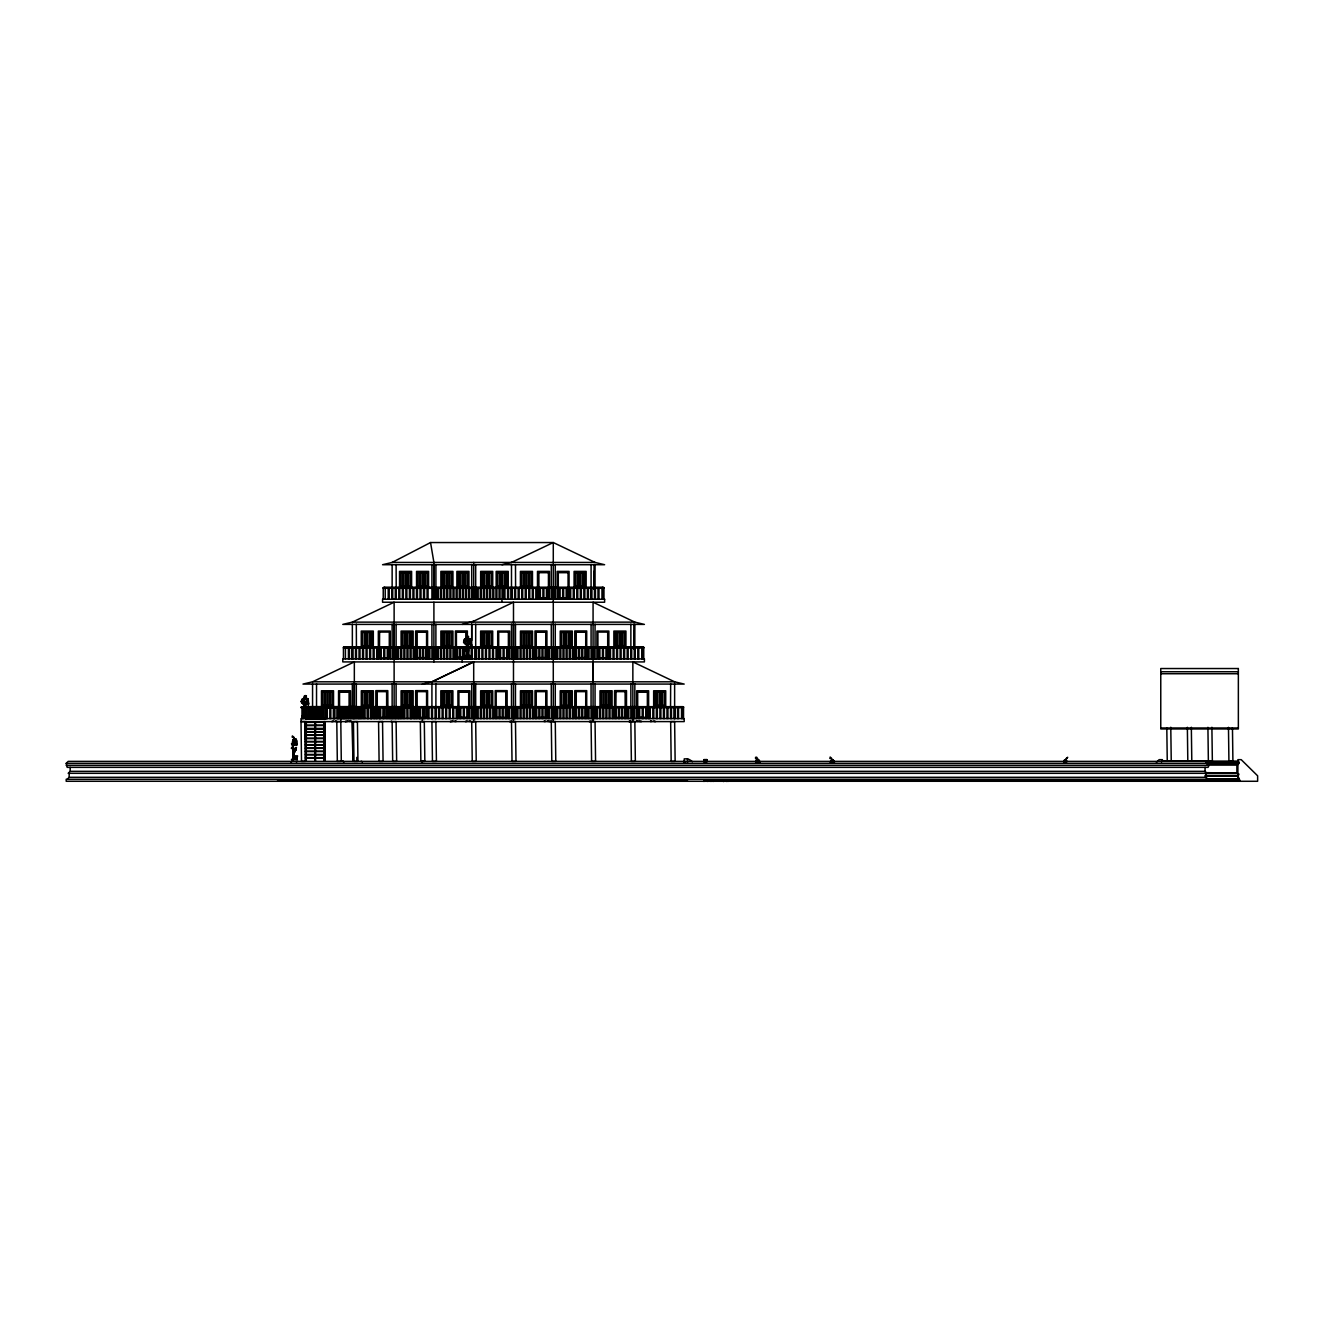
<?xml version="1.0" encoding="UTF-8"?>
<svg xmlns="http://www.w3.org/2000/svg" width="1324" height="1324" viewBox="0 0 1324 1324"><rect width="100%" height="100%" fill="white"/><g stroke="black" fill="none" stroke-linecap="round" stroke-linejoin="round"><path stroke-width="1.5" d="M305.397 701.952L305.596 716.135L304.04 717.145L304.586 703.16M305.48 739.454L305.48 721.53M305.612 716.681L305.629 707.496L304.47 707.496L305.712 717.095L307.648 717.409L305.314 717.558L307.3 717.343L305.364 717.525L307.168 717.327L308.293 715.374M306.291 739.454L306.291 721.53M324.032 721.53L324.032 761.35L324.032 722.292M324.843 721.53L324.843 761.35L324.843 721.894M354.336 683.846L354.336 708.307L354.336 661.917L312.563 681.81L302.997 684.078L684.194 684.078L674.628 681.81L632.855 661.917L632.855 721.597M394.122 708.307L394.122 683.846M394.122 658.922L394.122 622.131M433.908 658.922L433.908 624.167M433.924 564.487L433.924 599.242L433.908 562.435L430.548 542.542L553.283 542.542L595.055 562.435L604.621 564.719L382.57 564.719L392.136 562.435L595.055 562.435M467.802 642.306L468.017 656.472L466.445 657.482L467.008 643.497M469.11 657.929C469.408 658.524 465.916 651.176 468.034 647.85M471.708 644.556L471.708 658.822L471.708 624.167L471.708 640.468M473.694 708.307L473.694 683.846M504.593 588.303L504.593 599.242L504.593 587.641L502.59 587.641L502.59 599.242M513.497 648.628L513.497 624.167M553.283 708.307L553.283 683.846M593.069 708.307L593.069 683.846M593.069 681.81L593.069 661.917M594.062 571.273L594.062 589.18L594.062 564.487M633.848 630.952L633.848 648.859L633.848 624.167M292.372 745.247L292.538 742.913L293.398 752.131M307.168 701.141C306.887 693.925 310.097 705.493 307.549 704.434M469.59 641.478L469.507 638.797L469.524 643.547C471.791 645.334 469.391 646.89 470.864 642.934M307.466 699.866L307.433 698.476L307.946 700.843M469.888 640.22L469.838 638.83L470.682 639.889C469.888 644.523 472.287 639.029 469.01 641.296L469.838 639.211M1066.366 762.806L1066.383 761.101L1064.165 760.572L1065.621 760.572M304.586 701.952L304.537 699.717M467.008 642.306L466.942 640.055M756.285 758.834L755.491 757.345L756.633 757.196L757.841 758.917L755.723 758.569M830.198 758.586L830.181 757.03L831.935 758.702M1064.115 762.326L1065.141 760.837L1064.943 761.714M466.197 655.314C466.396 661.934 467.372 655.347 456.581 657.647M302.65 703.474L301.193 700.992L303.626 704.385C301.011 700.115 301.922 705.675 303.51 701.77M757.758 762.574L758.569 759.827L756.136 760.737L758.735 760.241L756.186 761.101L756.12 762.806M832.25 762.574L833.342 759.993L830.611 760.737L833.21 760.241L831.985 760.539M1161.496 761.945A2.549 1.804 -90 0 1 1162.455 761.118L1237.708 761.101A2.549 1.804 90 0 1 1238.883 762.359L1238.85 763.203L1206.197 763.203M464.856 641.495L464.509 639.045L464.873 641.031M759.761 762.012L758.635 760.621L758.139 762.194M834.236 762.012L833.11 760.621L832.614 762.194M1066.614 758.834L1066.581 758.685M293.365 753.455L292.952 748.358L295.335 750.824L296.411 747.597L295.335 750.824M830.595 762.806L830.678 761.101M308.459 702.581L308.161 705.03M293.051 757.08L293.531 748.457L293.779 758.089L292.836 744.105M293.961 737.501L293.911 737.716M470.268 639.161L469.507 638.797L470.45 640.535L470.268 639.045M292.819 742.913C294.044 737.749 291.214 745.462 293.382 745.975M302.716 703.11C301.111 700.346 302.418 696.639 302.468 700.677M468.531 637.241C465.618 638.102 466.876 634.064 468.696 636.91M304.057 716.449L302.402 716.863L302.451 715.374M466.478 656.787L464.823 657.201L464.509 656.241M292.108 737.087L293.283 737.584M306.423 698.393C300.349 699.8 309.336 696.507 303.643 698.592C308.707 694.306 307.052 711.7 303.047 703.342L303.279 698.526L304.255 698.443A1.672 1.258 1.5 0 1 305.546 698.443M465.949 638.648C472.089 635.669 468.779 651.822 465.469 643.696L465.684 638.863L466.66 638.78A1.672 1.258 1.5 0 1 467.968 638.78C470.599 637.506 462.589 638.813 467.868 639.426C471.41 638.135 463.317 638.499 467.173 638.946M294.954 740.315L296.03 742.234L296.559 740.232C293.067 738.262 297.023 745.379 296.593 740.282C292.703 738.378 298.413 744.27 294.325 744.154L294.921 740.761L293.762 741.887L295.153 741.175M292.621 742.781L293.398 739.653M292.753 743.459L294.276 743.807L292.571 743.525M67.193 779.29L69.179 777.304L1206.048 777.304L1208.034 779.29M830.28 758.387L830.727 758.222M303.031 709.863L304.487 705.278M466.909 645.615L465.436 650.216L465.187 646.989M1064.943 762.31C1066.648 760.539 1066.912 760.655 1064.943 762.194M306.87 699.982L307.416 698.609M292.935 746.19L294.722 750.178L293.134 752.346L295.053 752.098L293.134 751.022L294.722 750.178L293.001 747.911M294.292 737.65L292.339 735.962L292.935 737.319M291.892 744.32L291.445 743.774M296.626 742.714L296.808 745.346L296.808 741.44M305.381 696.143L304.487 696.06L305.761 696.192M467.984 636.778L466.909 636.414L468.15 636.712M305.761 701.935L308.509 704.798M468.183 642.289L470.947 645.036L470.93 643.53L470.93 645.136M306.142 696.805C307.863 694.438 301.342 696.209 306.274 696.556M308.509 703.193L307.549 703.607C309.27 702.829 308.84 705.46 307.102 703.209C307.532 696.755 309.154 704.831 307.863 698.691M470.914 643.961L469.54 639.591L470.483 640.667L469.457 642.173L469.888 640.402L470.781 641.23M307.036 701.819L308.277 699.552L307.002 698.559L307.036 701.819L308.26 699.568M306.192 698.923C305.463 701.24 306.936 697.913 305.066 699.171L306.076 699.271M468.597 639.277C467.868 641.577 469.358 638.251 467.488 639.509L468.497 639.608M291.942 748.226L291.247 748.176M756.252 758.619L755.441 758.354M464.161 641.395C464.261 644.076 465.833 644.523 463.599 641.346L465.055 643.828M1063.702 762.111L1065.373 760.621L1064.099 762.012M466.644 647.254L466.131 651.491M306.076 698.129L303.544 698.195M467.885 638.284L468.017 638.847M303.709 711.137L303.428 707.711L305.827 707.397L306.109 718.336L308.111 718.469M308.045 702.928L308.31 700.793M307.383 706.9L306.87 708.307L303.477 709.234L304.272 706.851M469.805 647.237L469.275 648.644L465.882 649.571L465.849 648.048L468.233 647.75L468.514 658.673L470.93 658.889M755.392 761.631L756.98 761.068M831.141 761.581L831.455 761.068M1067.161 757.808C1069.229 755.706 1064.579 760.704 1066.416 758.222M755.59 761.449L756.815 760.737M833.342 759.993L830.065 761.863L833.011 760.34M759.877 762.111L759.48 760.737L758.073 760.704L758.652 761.813M834.352 762.111L833.954 760.737L832.548 760.704L833.144 761.813M464.625 658.74L467.041 658.673L465.403 658.707M1209.044 765.355L1208.034 767.357L67.193 767.357L66.2 763.369L68.186 761.383L1207.041 761.383L1209.044 763.369L1209.044 765.355L66.2 765.355M292.985 744.584L292.604 745.561L293.365 743.906L292.455 742.896M469.457 642.173L470.682 639.889M1065.837 760.142C1061.964 759.149 1069.66 762.343 1066.35 761.217M293.58 758.172L293.531 748.457L293.283 758.354M292.687 745.644L295.55 744.469M1064.347 760.009L1066.333 760.754L1065.191 760.075M302.153 700.231L303.395 700.942L302.418 699.8L302.882 703.209L301.144 701.985L302.368 699.37M464.575 640.584L465.8 641.296L464.84 640.154L465.287 643.547L463.566 642.322L464.774 639.707M759.331 761.714L758.635 760.621L759.976 762.326M833.806 761.714L833.11 760.621L834.451 762.326M294.011 739.14C290.254 745.958 294.855 749.401 294.607 739.917L296.013 739.355L293.216 739.471L295.914 738.809L294.226 739.073M292.769 740.199L293.2 742.781M757.725 762.094L759.347 761.681M832.2 762.094L833.822 761.681M291.081 762.227L293.812 759.529L297.122 759.529M1156.398 762.343L1159.129 759.662L1162.455 759.662M296.361 761.912L297.006 761.466A3.343 2.4 -90 0 1 297.801 761.35M421.959 761.912L422.621 761.466A3.343 2.4 -90 0 1 423.415 761.35M757.775 761.068L756.269 761.118L756.898 760.142M832.25 761.068L830.76 761.118L831.373 760.142M294.375 739.355L293.564 740.033L295.583 738.809M293.134 752.346L294.673 751.221M293.812 739.255L295.053 739.255M292.389 747.845L292.422 749.252L294.16 748.656M759.165 780.531L755.607 780.515M833.64 780.531L832.746 780.465M392.136 562.435L430.548 542.542M462.142 624.398L473.711 621.171M422.356 684.078L431.922 681.81L473.694 661.917L473.694 721.597M593.069 684.078L593.069 602.238L634.841 622.131L644.407 624.398L342.784 624.398L352.35 622.131L394.122 602.238L394.122 684.078M511.494 562.435L553.283 542.542L553.283 684.078M471.708 622.131L513.497 602.238L513.48 721.597M431.922 681.81L473.694 661.917M303.99 698.129L305.96 697.947M308.078 700.33L306.589 700.942L307.78 699.022L308.36 700.876M300.978 707.066L341.228 706.999M383.232 599.242L383.232 587.641L384.225 587.31L602.966 587.31L603.959 587.641L603.959 599.242M343.446 658.922L343.446 647.32L344.439 646.989L433.908 646.989L433.908 661.917M601.973 599.242L601.973 587.641L602.966 587.31M340.235 706.668L339.225 706.999L339.242 718.584M306.953 718.634L306.953 707.695L357.132 707.661L356.139 706.668L355.146 706.999L355.146 718.584M423.018 706.999L425.004 706.999L425.004 718.601M643.745 658.922L643.745 647.32L642.752 646.989L641.759 647.32L641.759 658.922M683.532 718.601L683.532 706.999L682.539 706.668L681.546 706.999L681.546 718.601M469.524 643.547L470.831 644.838M307.102 703.209L308.409 704.484M757.758 761.383L758.851 762.458M832.233 761.383L833.326 762.458M756.765 760.803L758.536 760.34M292.952 750.658L294.722 750.178L292.918 749.417M1238.437 775.384L1238.817 774.159M466.727 638.317L467.918 638.317M501.928 564.719L511.494 562.435M756.666 760.34L758.536 760.489M831.141 760.34L833.011 760.489M296.129 756.07L297.685 756.07L293.779 758.073L294.408 757.311M469.044 657.829C470.699 657.167 465.221 658.359 469.59 657.68L470.715 655.711L469.044 655.479M295.467 755.921L295.235 758.338L293.216 758.321L297.288 758.503L295.533 758.42M455.787 721.381C458.518 721.348 451.567 721.332 455.853 721.381M470.152 721.381C472.966 721.348 466.644 721.315 469.474 721.365M302.931 717.459L306.506 717.36L306.638 716.334M70.172 771.329L68.186 773.315L1207.041 773.315L1205.055 771.329L70.172 771.329L70.172 767.357M630.621 721.481L628.834 721.563L630.919 721.348M511.561 721.348L509.475 721.563L511.925 721.348M551.347 721.348L547.06 721.266L548.831 721.398M591.133 721.348L589.048 721.563L591.348 721.381M332.043 721.398L333.83 721.266L331.579 721.597M465.767 721.398L467.554 721.266L465.303 721.597M293.167 759.43L291.429 759.496L294.722 759.248M293.365 741.241L292.422 741.887L293.018 739.818L293.481 742.665M549.294 721.597L551.711 721.348M655.595 721.597L653.361 721.266L655.148 721.398M466.511 656.687L466.859 656.704M469.06 657.432L468.233 657.432M306.655 717.095L305.331 717.062L306.158 716.979M466.098 657.581L468.911 657.714L468.481 656.787M303.064 717.277L305.017 717.625L303.031 717.062M466.743 657.515L466.065 657.366M304.338 717.161L303.51 717.161M303.99 703.474L303.097 703.524L306.705 703.673M469.408 656.82L468.365 656.704M638.995 721.266C647.933 721.812 630.522 721.117 637.969 721.332M302.484 718.386L303.891 718.336M469.11 644.027L465.502 643.861M295.12 757.99L297.337 758.106L295.55 758.023M544.396 721.381C548.864 721.315 541.764 721.348 544.462 721.381M650.696 721.381C655.181 721.315 648.081 721.348 650.763 721.381M758.867 759.993L756.765 761.466M630.538 721.365L629.33 721.315L631.134 721.381M296.51 757.295L296.162 757.394M830.082 780.515L831.985 780.498M340.764 721.563L336.793 721.613L337.322 761.399L341.294 761.35L340.764 718.584M305.48 761.35L301.508 761.399L300.978 718.584L684.194 718.601L684.194 721.597L300.978 721.613L304.967 721.563L305.48 761.35L305.48 721.894M300.978 707.728L302.964 707.711L301.971 706.718M548.268 572.564L538.653 572.564L538.653 598.084L548.268 598.084M567.897 572.564L558.281 572.564L558.281 598.084L567.897 598.084M383.232 587.641L603.959 587.641M383.232 588.303L603.959 588.303M502.59 599.143L504.593 599.143M601.973 599.143L603.959 599.143M352.35 622.131L634.841 622.131M426.411 632.111L416.795 632.111L416.795 657.647L426.411 657.647M456.581 632.111L466.197 632.111L466.197 638.003M585.556 632.111L575.94 632.111L575.94 657.647L585.556 657.647M642.752 646.989L434.901 646.989L434.901 658.922M343.446 647.32L433.908 647.32M434.901 647.32L643.745 647.32M343.446 647.982L643.745 647.982M379.343 657.929L389.289 657.929L389.289 632.078L379.343 632.078L379.343 657.929L379.508 632.243M466.362 657.813L456.416 657.813L456.416 631.945L466.362 631.945L466.362 637.92M1160.767 671.748L1238.354 671.748M1160.767 673.734L1238.354 673.734M312.563 681.81L674.628 681.81M339.722 691.922L349.337 691.922L349.337 717.442M459.08 691.922L468.696 691.922L468.696 717.442L459.08 717.442M637.854 691.922L647.469 691.922L647.469 717.442L637.854 717.442M307.995 706.718L356.139 706.668M682.539 706.668L302.964 706.652L302.964 718.634M302.964 706.983L683.532 706.999M306.986 707.695L355.146 707.645M683.532 707.661L301.971 707.695L301.971 718.634M506.149 717.492L496.202 717.492L496.202 691.641L506.149 691.641L506.314 718.601M615.561 717.492L625.507 717.492M305.48 719.031L324.843 719.031M305.48 722.391L324.843 722.292M305.48 725.155L324.843 725.155M305.48 725.635L324.843 725.535M1160.767 727.985L1238.354 727.985M305.48 728.399L324.843 728.399M305.48 731.659L324.843 731.659M305.48 732.056L324.843 732.056M305.48 734.919L324.843 734.919M305.48 735.317L324.843 735.317M305.48 738.163L324.843 738.163M305.48 738.66L324.843 738.56M305.48 741.423L324.843 741.423M305.48 741.821L324.843 741.821M305.48 744.684L324.843 744.684M292.405 745.445L292.488 744.154M305.48 747.928L324.843 747.928M305.48 748.424L324.843 748.325M305.48 751.188L324.843 751.188M305.48 751.585L324.843 751.585M305.48 754.448L324.843 754.448M305.48 754.846L324.843 754.846M305.48 757.692L324.843 757.692M305.48 758.189L324.843 758.089M692.336 761.714A11.883 11.883 0 0 0 687.537 758.851L684.227 758.851L684.227 762.789M703.954 759.794L706.933 759.877M703.954 760.472L706.933 760.472M1206.214 762.376L1238.867 762.376M66.2 763.369L1209.044 763.369M1207.207 764.461L1237.708 764.461A1.92 1.357 -90 0 0 1238.867 763.22M1208.266 764.891L1236.881 764.891A1.87 1.324 90 0 0 1237.592 764.593M1206.214 772.67L1237.129 773.084M1205.121 773.084L1237.377 773.084A2.036 1.44 -90 0 0 1238.619 774.01M1205.121 775.401L1237.377 775.401L1237.377 776.228A3.194 2.251 -90 0 1 1238.883 778.115L1239.363 780.018M1205.121 776.228L1237.377 776.228M1206.28 778.76L1239.363 778.76M1206.28 780.018L1239.86 780.018L1239.86 781.276M703.954 780.713L1204.939 780.465M277.395 781.16L687.454 780.465M1066.118 780.531L1064.678 780.498M293.233 757.924L294.309 757.973M1065.87 780.498L1066.879 780.515M336.495 721.381L334.955 721.332L337.008 721.381M1065.191 780.465L1066.979 780.68L1064.761 780.531M468.514 650.051L465.882 649.571L468.646 650.415L466.131 650.283L468.613 651.739L466.015 650.614M306.109 709.697L303.477 709.234L306.225 710.078L303.726 709.945L306.192 711.402L303.593 710.276M1065.886 760.34L1064.86 760.539M465.849 648.048L468.415 648.81M303.428 707.711L306.01 708.456M1065.141 760.837L1064.546 760.952M384.225 587.31L385.218 587.641L385.218 599.242M345.432 647.32L344.439 646.989L345.432 647.32L345.432 658.922M424.011 706.668L425.004 706.999M469.954 643.961L470.897 644.391L470.897 643.265M343.413 761.466A3.343 2.4 -90 0 0 342.618 761.35A3.343 2.4 90 0 1 343.413 761.466L344.058 761.912M304.156 696.573L304.189 696.689M685.65 761.912L685.005 761.466A3.343 2.4 -90 0 0 684.21 761.35M362.412 761.912L361.766 761.466A3.343 2.4 90 0 0 360.972 761.35M301.839 700.479L302.65 701.819M293.713 757.394L294.276 759.281M295.533 747.696L296.096 750.046M464.873 647.088L465.221 649.439M470.699 643.977L470.831 644.953M468.017 656.472L466.892 647.85L468.034 657.018M308.293 703.64L308.409 704.6M304.47 707.496L305.596 716.135M1232.479 729.276L1232.909 761.101L1228.92 761.168L1228.473 727.339M1211.89 727.273L1212.354 761.085L1208.365 761.135L1207.918 727.323M1191.335 727.257L1191.799 761.068L1187.81 761.118L1187.363 727.306M1170.78 727.24L1171.244 761.052L1167.255 761.101L1166.825 729.276M356.801 757.378L356.851 761.35M473.711 562.435L473.711 564.719M1237.907 777.353L1237.907 759.662L1241.217 759.662L1257.634 775.814L1257.634 781.276L66.2 781.276L66.2 779.29L1209.044 779.29L1209.044 781.276M1236.881 772.67L1236.881 764.891A1.87 1.324 -90 0 0 1237.708 764.478M1232.379 727.985L1232.379 728.961M1206.048 773.315L1206.048 777.304M1205.055 767.357L1205.055 771.329M1166.725 727.985L1166.725 728.945M1160.287 780.018L1160.287 781.276M727.935 780.465L727.935 781.458M726.512 780.465L726.512 781.458M723.698 780.465L723.698 781.458M723.434 780.465L723.434 781.458M713.222 780.465L713.222 781.458M710.955 780.465L710.955 781.458M707.678 780.465L707.678 781.458M703.954 780.465L703.954 781.458M687.537 758.851L687.537 762.492M682.539 707.661L682.539 718.601M678.55 707.661L678.55 718.601M677.557 707.661L677.557 718.601M675.025 707.661L675.025 718.601M674.628 683.846L674.628 718.601M674.032 707.661L674.032 718.601M671.483 707.661L671.483 718.601M670.656 683.846L670.49 718.601M667.958 707.661L667.958 718.601M666.965 707.661L666.965 718.601M665.724 706.668L665.724 690.764L653.659 690.764L653.659 706.668M664.416 707.661L664.416 718.601M663.423 707.661L663.423 718.601M662.199 691.757L662.199 705.675M660.891 707.661L660.891 718.601M659.898 707.661L659.898 718.601M659.683 691.757L659.683 705.675M657.349 707.661L657.349 718.601M657.167 691.757L657.167 705.675M656.356 707.661L656.356 718.601M653.824 707.661L653.824 718.601M652.831 707.661L652.831 718.601M650.283 707.661L650.283 718.601M649.29 707.661L649.29 718.601M648.628 718.601L648.628 690.764L636.695 690.764L636.695 718.601M646.757 707.661L646.757 718.601M645.764 707.661L645.764 718.601M643.216 707.661L643.216 718.601M642.752 647.982L642.752 658.922M642.223 707.661L642.223 718.601M639.691 707.661L639.691 718.601M638.78 647.982L638.78 658.922M638.698 707.661L638.698 718.601M637.787 647.982L637.787 658.922M635.239 647.982L635.239 658.922M634.841 624.167L634.841 658.922M634.841 683.846L634.841 718.601M634.246 647.982L634.246 658.922M633.848 707.661L633.848 718.601M631.862 707.661L631.862 718.601M631.713 647.982L631.713 658.922M630.869 624.167L630.869 658.922M630.853 683.846L630.853 718.601M630.721 647.982L630.721 658.922M628.801 707.661L628.801 718.601M628.172 647.982L628.172 658.922M627.808 707.661L627.808 718.601M627.179 647.982L627.179 658.922M626.5 718.485L626.5 690.632L614.568 690.632L614.568 718.485M625.938 646.989L625.938 631.068L613.873 631.068L613.873 646.989M625.673 718.601L625.507 691.641L615.561 691.641L615.296 718.601M625.342 691.807L625.342 717.327M624.68 707.661L624.68 718.601M624.647 647.982L624.647 658.922M623.637 647.982L623.637 658.922M622.545 707.661L622.545 718.601M622.429 632.078L622.429 645.996M621.552 707.661L621.552 718.601M621.105 647.982L621.105 658.922M620.112 647.982L620.112 658.922M619.897 632.078L619.897 645.996M619.417 707.661L619.417 718.601M618.424 707.661L618.424 718.601M617.58 647.982L617.58 658.922M617.381 632.078L617.381 645.996M616.57 647.982L616.57 658.922M616.289 707.661L616.289 718.601M615.726 691.807L615.726 717.327M614.038 647.982L614.038 658.922M613.161 707.661L613.161 718.601M613.045 647.982L613.045 658.922M612.085 706.668L612.085 690.764L600.02 690.764L600.02 706.668M612.168 707.661L612.168 718.601M610.513 647.982L610.513 658.922M610.033 707.661L610.033 718.601M609.503 647.982L609.503 658.922M609.04 707.661L609.04 718.601M608.858 658.922L608.858 631.068L596.909 631.068L596.909 658.922M608.577 691.757L608.577 705.675M607.699 632.243L607.699 657.763M606.971 647.982L606.971 658.922M606.905 707.661L606.905 718.601M605.978 647.982L605.978 658.922M606.061 691.757L606.061 705.675M605.912 707.661L605.912 718.601M603.777 707.661L603.777 718.601M603.43 647.982L603.43 658.922M603.529 691.757L603.529 705.675M602.966 588.303L602.966 599.242M602.784 707.661L602.784 718.601M602.437 647.982L602.437 658.922M600.649 707.661L600.649 718.601M599.904 647.982L599.904 658.922M599.656 707.661L599.656 718.601M598.994 588.303L598.994 599.242M598.911 647.982L598.911 658.922M597.985 588.303L597.985 599.242M597.521 707.661L597.521 718.601M596.528 707.661L596.528 718.601M595.452 588.303L595.452 599.242M595.055 564.487L595.055 599.242M595.055 624.167L595.055 658.922M595.055 683.846L595.055 718.601M594.459 588.303L594.459 599.242M594.062 647.982L594.062 658.922M594.046 707.661L594.046 718.601M593.053 706.668L593.069 721.597M591.927 588.303L591.927 599.242M592.076 647.982L592.076 658.922M592.06 707.661L592.06 718.601M591.083 564.487L591.083 599.242M591.083 624.167L591.083 658.922M591.067 683.846L591.067 718.601M590.918 588.303L590.918 599.242M589.031 647.982L589.031 658.922M589.014 707.661L589.014 718.601M588.386 588.303L588.386 599.242M588.038 647.982L588.038 658.922M588.022 707.661L588.022 718.601M587.393 588.303L587.393 599.242M586.714 658.806L586.714 630.952L574.782 630.952L574.782 658.806M586.714 718.485L586.714 690.632L574.782 690.632L574.782 718.485M586.151 587.31L586.151 571.389L574.086 571.389L574.086 587.31M585.903 647.982L585.903 658.922M585.887 707.661L585.887 718.601M584.86 588.303L584.86 599.242M584.894 647.982L584.894 658.922M584.894 707.661L584.894 718.601M583.851 588.303L583.851 599.242M582.775 647.982L582.775 658.922M582.759 707.661L582.759 718.601M582.626 572.382L582.626 586.317M581.766 647.982L581.766 658.922M581.766 707.661L581.766 718.601M581.319 588.303L581.319 599.242M580.326 588.303L580.326 599.242M580.111 572.382L580.111 586.317M579.631 647.982L579.631 658.922M579.631 707.661L579.631 718.601M578.638 647.982L578.638 658.922M578.638 707.661L578.638 718.601M577.777 588.303L577.777 599.242M577.595 572.382L577.595 586.317M576.784 588.303L576.784 599.242M576.503 647.982L576.503 658.922M576.503 707.661L576.503 718.601M575.94 691.807L575.94 717.327M575.51 647.982L575.51 658.922M575.51 707.661L575.51 718.601M574.252 588.303L574.252 599.242M573.375 647.982L573.375 658.922M573.375 707.661L573.375 718.601M573.259 588.303L573.259 599.242M572.299 646.989L572.299 631.068L560.234 631.068L560.234 646.989M572.382 647.982L572.382 658.922M572.299 706.668L572.299 690.764L560.234 690.764L560.234 706.668M572.382 707.661L572.382 718.601M570.71 588.303L570.71 599.242M570.247 647.982L570.247 658.922M570.247 707.661L570.247 718.601M569.717 588.303L569.717 599.242M569.254 647.982L569.254 658.922M569.254 707.661L569.254 718.601M569.072 599.242L569.072 571.389L557.123 571.389L557.123 599.242M568.79 632.078L568.79 645.996M568.79 691.757L568.79 705.675M567.185 588.303L567.185 599.242M567.119 647.982L567.119 658.922M567.119 707.661L567.119 718.601M566.192 588.303L566.192 599.242M566.275 632.078L566.275 645.996M566.275 691.757L566.275 705.675M566.126 647.982L566.126 658.922M566.126 707.661L566.126 718.601M563.991 647.982L563.991 658.922M563.991 707.661L563.991 718.601M563.759 632.078L563.759 645.996M563.743 691.757L563.743 705.675M563.643 588.303L563.643 599.242M562.998 647.982L562.998 658.922M562.998 707.661L562.998 718.601M562.65 588.303L562.65 599.242M560.863 647.982L560.863 658.922M560.863 707.661L560.863 718.601M560.118 588.303L560.118 599.242M559.87 647.982L559.87 658.922M559.87 707.661L559.87 718.601M559.125 588.303L559.125 599.242M557.735 647.982L557.735 658.922M557.735 707.661L557.735 718.601M556.742 647.982L556.742 658.922M556.742 707.661L556.742 718.601M555.269 564.487L555.269 599.242M555.269 624.167L555.269 658.922M555.269 683.846L555.269 718.601M554.276 588.303L554.276 599.242M554.276 647.982L554.276 658.922M554.26 707.661L554.26 718.601M553.267 706.668L553.283 721.597M552.29 588.303L552.29 599.242M552.29 647.982L552.29 658.922M552.274 707.661L552.274 718.601M551.297 564.487L551.297 599.242M551.281 624.167L551.281 658.922M551.281 683.846L551.281 718.601M549.427 599.242L549.427 571.389L537.494 571.389L537.494 599.242M549.245 647.982L549.245 658.922M549.228 707.661L549.228 718.601M548.235 647.982L548.235 658.922M548.235 707.661L548.235 718.601M547.441 588.303L547.441 599.242M546.928 658.806L546.928 630.952L534.995 630.952L534.995 658.806M546.928 718.485L546.928 690.632L534.995 690.632L534.995 718.485M546.448 588.303L546.448 599.242M546.1 647.982L546.1 658.922M546.1 707.661L546.1 718.601M545.769 691.807L545.769 717.327M545.107 647.982L545.107 658.922M545.107 707.661L545.107 718.601M543.899 588.303L543.899 599.242M542.906 588.303L542.906 599.242M542.972 647.982L542.972 658.922M542.972 707.661L542.972 718.601M541.979 647.982L541.979 658.922M541.979 707.661L541.979 718.601M540.374 588.303L540.374 599.242M539.844 647.982L539.844 658.922M539.844 707.661L539.844 718.601M539.381 588.303L539.381 599.242M538.851 647.982L538.851 658.922M538.851 707.661L538.851 718.601M536.832 588.303L536.832 599.242M536.716 647.982L536.716 658.922M536.716 707.661L536.716 718.601M536.154 691.807L536.154 717.327M535.839 588.303L535.839 599.242M535.723 647.982L535.723 658.922M535.723 707.661L535.723 718.601M533.589 647.982L533.589 658.922M533.589 707.661L533.589 718.601M533.307 588.303L533.307 599.242M532.596 647.982L532.596 658.922M532.596 707.661L532.596 718.601M532.48 587.31L532.48 571.389L520.415 571.389L520.415 587.31M532.314 588.303L532.314 599.242M532.513 646.989L532.513 631.068L520.448 631.068L520.448 646.989M532.513 706.668L532.513 690.764L520.448 690.764L520.448 706.668M530.461 647.982L530.461 658.922M530.461 707.661L530.461 718.601M529.766 588.303L529.766 599.242M529.468 647.982L529.468 658.922M529.468 707.661L529.468 718.601M528.955 572.382L528.955 586.317M529.004 632.078L529.004 645.996M529.004 691.757L529.004 705.675M528.773 588.303L528.773 599.242M527.333 647.982L527.333 658.922M527.333 707.661L527.333 718.601M526.489 632.078L526.489 645.996M526.472 691.757L526.472 705.675M526.439 572.382L526.439 586.317M526.24 588.303L526.24 599.242M526.34 647.982L526.34 658.922M526.34 707.661L526.34 718.601M525.247 588.303L525.247 599.242M524.205 647.982L524.205 658.922M524.205 707.661L524.205 718.601M523.923 572.382L523.923 586.317M523.956 632.078L523.956 645.996M523.956 691.757L523.956 705.675M523.212 647.982L523.212 658.922M523.212 707.661L523.212 718.601M522.699 588.303L522.699 599.242M521.706 588.303L521.706 599.242M521.077 647.982L521.077 658.922M521.077 707.661L521.077 718.601M520.084 647.982L520.084 658.922M520.084 707.661L520.084 718.601M519.173 588.303L519.173 599.242M518.164 588.303L518.164 599.242M517.949 647.982L517.949 658.922M517.949 707.661L517.949 718.601M516.956 647.982L516.956 658.922M516.956 707.661L516.956 718.601M515.483 564.487L515.632 599.242M515.483 624.167L515.483 658.922M515.466 683.846L515.466 718.601M514.639 588.303L514.639 599.242M514.49 647.982L514.49 658.922M514.473 707.661L514.473 718.601M512.487 647.982L512.487 658.922M512.487 707.661L512.487 718.601M512.107 588.303L512.107 599.242M511.494 564.487L511.494 599.242M511.494 624.167L511.494 658.922M511.494 683.846L511.494 718.601M511.097 588.303L511.097 599.242M509.641 658.922L509.641 631.068L497.708 631.068L497.708 658.922M509.442 707.661L509.442 718.601M508.565 588.303L508.565 599.242M508.482 632.243L508.482 657.763M508.449 707.661L508.449 718.601M508.234 587.31L508.234 571.389L496.169 571.389L496.169 587.31M507.572 588.303L507.572 599.242M507.655 647.982L507.655 658.922M507.142 718.485L507.142 690.632L495.209 690.632L495.209 718.485M506.645 647.982L506.645 658.922M505.983 691.807L505.983 717.327M505.321 707.661L505.321 718.601M504.709 572.382L504.709 586.317M504.113 647.982L504.113 658.922M503.583 588.303L503.583 599.242M503.186 588.303L503.186 599.242M503.12 647.982L503.12 658.922M503.186 707.661L503.186 718.601M502.193 572.382L502.193 586.317M502.193 588.303L502.193 599.242M502.193 707.661L502.193 718.601M501.928 599.242L501.928 602.238M500.588 647.982L500.588 658.922M500.058 588.303L500.058 599.242M500.058 707.661L500.058 718.601M499.678 572.382L499.678 586.317M499.578 647.982L499.578 658.922M499.065 588.303L499.065 599.242M499.065 707.661L499.065 718.601M497.046 647.982L497.046 658.922M496.93 588.303L496.93 599.242M496.93 707.661L496.93 718.601M495.937 588.303L495.937 599.242M496.053 647.982L496.053 658.922M495.937 707.661L495.937 718.601M493.802 588.303L493.802 599.242M493.802 707.661L493.802 718.601M493.504 647.982L493.504 658.922M492.727 587.31L492.727 571.389L480.662 571.389L480.662 587.31M492.809 588.303L492.809 599.242M492.693 646.989L492.693 631.068L480.629 631.068L480.629 646.989M492.727 706.668L492.727 690.764L480.662 690.764L480.662 706.668M492.809 707.661L492.809 718.601M492.511 647.982L492.511 658.922M490.674 588.303L490.674 599.242M490.674 707.661L490.674 718.601M489.979 647.982L489.979 658.922M489.681 588.303L489.681 599.242M489.681 707.661L489.681 718.601M489.218 572.382L489.218 586.317M489.168 632.078L489.168 645.996M488.986 647.982L488.986 658.922M489.218 691.757L489.218 705.675M487.546 588.303L487.546 599.242M487.546 707.661L487.546 718.601M486.702 572.382L486.702 586.317M486.553 588.303L486.553 599.242M486.653 632.078L486.653 645.996M486.686 691.757L486.686 705.675M486.553 707.661L486.553 718.601M486.438 647.982L486.438 658.922M485.445 647.982L485.445 658.922M484.418 588.303L484.418 599.242M484.418 707.661L484.418 718.601M484.17 572.382L484.17 586.317M484.137 632.078L484.137 645.996M484.17 691.757L484.17 705.675M483.426 588.303L483.426 599.242M483.426 707.661L483.426 718.601M482.912 647.982L482.912 658.922M481.919 647.982L481.919 658.922M481.291 588.303L481.291 599.242M481.291 707.661L481.291 718.601M480.298 588.303L480.298 599.242M480.298 707.661L480.298 718.601M479.371 647.982L479.371 658.922M478.378 647.982L478.378 658.922M478.163 588.303L478.163 599.242M478.163 707.661L478.163 718.601M477.17 588.303L477.17 599.242M477.17 707.661L477.17 718.601M475.846 647.982L475.846 658.922M475.697 564.487L475.697 599.242M475.697 624.167L475.697 658.922M475.68 683.846L475.68 718.601M474.704 587.31L474.704 599.242M474.853 647.982L474.853 658.922M474.687 707.661L474.687 718.601M473.711 564.487L473.711 599.242M472.701 588.303L472.701 599.242M472.701 707.661L472.701 718.601M472.304 647.982L472.304 658.922M471.708 564.487L471.708 599.242M471.708 683.846L471.708 718.601M471.311 647.982L471.311 658.922M469.656 588.303L469.656 599.242M469.854 718.601L469.854 690.764L457.922 690.764L457.922 718.601M468.944 587.31L468.944 571.389L456.879 571.389L456.879 587.31M468.663 588.303L468.663 599.242M468.779 647.982L468.779 658.922M467.786 647.982L467.786 658.922M467.852 707.661L467.852 718.601M467.355 638.913L467.355 630.952L455.423 630.952L455.423 658.806M466.859 707.661L466.859 718.601M466.528 588.303L466.528 599.242M465.535 588.303L465.535 599.242M465.419 572.382L465.419 586.317M464.79 658.922L464.79 647.32L463.797 646.989L462.804 647.32L462.804 658.922M464.327 707.661L464.327 718.601M463.797 647.982L463.797 658.922M463.4 588.303L463.4 599.242M463.4 647.982L463.4 658.922M463.334 707.661L463.334 718.601M462.904 572.382L462.904 586.317M462.407 588.303L462.407 599.242M462.407 647.982L462.407 658.922M462.142 658.922L462.142 661.917M460.785 707.661L460.785 718.601M460.388 572.382L460.388 586.317M460.272 588.303L460.272 599.242M460.272 647.982L460.272 658.922M459.792 707.661L459.792 718.601M459.279 588.303L459.279 599.242M459.279 647.982L459.279 658.922M457.26 707.661L457.26 718.601M457.144 588.303L457.144 599.242M457.144 647.982L457.144 658.922M456.151 588.303L456.151 599.242M456.151 647.982L456.151 658.922M456.267 707.661L456.267 718.601M454.016 588.303L454.016 599.242M454.016 647.982L454.016 658.922M453.718 707.661L453.718 718.601M452.94 587.31L452.94 571.389L440.875 571.389L440.875 587.31M453.023 588.303L453.023 599.242M452.94 646.989L452.94 631.068L440.875 631.068L440.875 646.989M453.023 647.982L453.023 658.922M452.891 706.668L452.891 690.764L440.826 690.764L440.826 706.668M452.725 707.661L452.725 718.601M450.888 588.303L450.888 599.242M450.888 647.982L450.888 658.922M450.193 707.661L450.193 718.601M449.895 588.303L449.895 599.242M449.895 647.982L449.895 658.922M449.432 572.382L449.432 586.317M449.432 632.078L449.432 645.996M449.382 691.757L449.382 705.675M449.2 707.661L449.2 718.601M447.76 588.303L447.76 599.242M447.76 647.982L447.76 658.922M446.916 572.382L446.916 586.317M446.767 588.303L446.767 599.242M446.9 632.078L446.9 645.996M446.767 647.982L446.767 658.922M446.867 691.757L446.867 705.675M446.651 707.661L446.651 718.601M445.658 707.661L445.658 718.601M444.632 588.303L444.632 599.242M444.632 647.982L444.632 658.922M444.384 572.382L444.384 586.317M444.384 632.078L444.384 645.996M444.351 691.757L444.351 705.675M443.639 588.303L443.639 599.242M443.639 647.982L443.639 658.922M443.126 707.661L443.126 718.601M442.133 707.661L442.133 718.601M441.504 588.303L441.504 599.242M441.504 647.982L441.504 658.922M440.511 588.303L440.511 599.242M440.511 647.982L440.511 658.922M439.585 707.661L439.585 718.601M438.592 707.661L438.592 718.601M438.376 588.303L438.376 599.242M438.376 647.982L438.376 658.922M437.383 588.303L437.383 599.242M437.383 647.982L437.383 658.922M436.059 707.661L436.059 718.601M435.91 564.487L435.91 599.242M435.894 624.167L435.894 658.922M435.894 683.846L435.894 718.601M434.901 588.303L434.901 599.242M435.066 707.661L435.066 718.601M433.908 602.238L433.908 624.398M432.915 588.303L432.915 599.242M432.915 647.982L432.915 658.922M432.518 707.661L432.518 718.601M431.922 564.487L431.922 599.242M431.922 624.167L431.922 658.922M431.922 683.846L431.922 718.601M431.525 707.661L431.525 718.601M429.87 647.982L429.87 658.922M428.877 647.982L428.877 658.922M428.993 707.661L428.993 718.601M428.612 587.31L428.612 571.405L416.547 571.405L416.547 587.31M428.066 588.303L428.066 599.242M428 707.661L428 718.601M427.569 658.806L427.569 630.952L415.637 630.952L415.637 658.806M427.569 718.485L427.569 690.632L415.62 690.632L415.819 718.584M427.073 588.303L427.073 599.242M426.742 647.982L426.742 658.922M425.749 647.982L425.749 658.922M425.103 572.398L425.103 586.317M424.541 588.303L424.541 599.242M424.011 707.661L424.011 718.601M423.614 647.982L423.614 658.922M423.548 588.303L423.548 599.242M423.018 706.668L423.018 718.601M422.588 572.398L422.588 586.317M422.621 647.982L422.621 658.922M422.621 707.661L422.621 718.601M422.356 718.601L422.356 721.597M420.999 588.303L420.999 599.242M420.486 647.982L420.486 658.922M420.486 707.661L420.486 718.601M420.056 572.398L420.056 586.317M420.006 588.303L420.006 599.242M419.807 707.645L419.807 718.584M419.493 647.982L419.493 658.922M419.493 707.661L419.493 718.601M418.814 707.645L418.814 718.584M417.474 588.303L417.474 599.242M417.358 647.982L417.358 658.922M417.358 707.661L417.358 718.601M416.795 691.807L416.795 717.327M416.481 588.303L416.481 599.242M416.365 647.982L416.365 658.922M416.365 707.661L416.365 718.601M414.826 707.645L414.826 718.584M414.23 647.982L414.23 658.922M414.23 707.661L414.23 718.601M413.932 588.303L413.932 599.242M413.154 646.989L413.154 631.068L401.089 631.068L401.089 646.989M413.237 647.982L413.237 658.922M413.154 706.668L413.154 690.764L401.089 690.764L401.089 706.668M413.237 707.661L413.237 718.601M412.939 588.303L412.939 599.242M411.847 707.645L411.847 718.584M411.615 587.31L411.615 571.389L399.55 571.389L399.55 587.31M411.102 647.982L411.102 658.922M411.102 707.661L411.102 718.601M410.854 707.645L410.854 718.584M410.407 588.303L410.407 599.242M410.109 647.982L410.109 658.922M410.109 707.661L410.109 718.601M409.646 632.078L409.646 645.996M409.629 691.757L409.629 705.675M409.414 588.303L409.414 599.242M408.106 572.382L408.106 586.317M407.974 647.982L407.974 658.922M407.875 707.645L407.974 718.601M407.113 632.078L407.113 645.996M407.113 691.757L407.113 705.675M406.865 588.303L406.865 599.242M406.981 647.982L406.981 658.922M406.865 707.645L406.981 718.601M405.872 588.303L405.872 599.242M405.591 572.382L405.591 586.317M404.846 647.982L404.846 658.922M404.846 707.661L404.846 718.601M404.598 632.078L404.598 645.996M404.598 691.757L404.598 705.675M403.853 647.982L403.853 658.922M403.886 707.645L403.853 718.601M403.34 588.303L403.34 599.242M403.075 572.382L403.075 586.317M402.893 707.645L402.893 718.584M402.347 588.303L402.347 599.242M401.718 647.982L401.718 658.922M401.718 707.661L401.718 718.601M400.725 647.982L400.725 658.922M400.725 707.661L400.725 718.601M399.914 707.645L399.914 718.584M399.798 588.303L399.798 599.242M398.805 588.303L398.805 599.242M398.921 707.645L398.921 718.584M398.59 647.982L398.59 658.922M398.59 707.661L398.59 718.601M397.597 647.982L397.597 658.922M397.597 707.661L397.597 718.601M396.108 564.487L396.273 599.242M396.108 624.167L396.108 658.922M396.108 683.846L396.108 718.601M395.926 707.645L395.926 718.584M395.28 588.303L395.28 599.242M395.115 647.982L395.115 658.922M395.115 706.668L395.115 718.601M394.122 706.668L394.122 718.601M393.129 647.982L393.129 658.922M393.129 707.661L393.129 718.601M392.732 588.303L392.732 599.242M392.136 564.487L392.136 599.242M392.136 624.167L392.136 658.922M392.136 683.846L392.136 718.601M391.954 707.645L391.954 718.584M391.738 588.303L391.738 599.242M390.961 707.645L390.961 718.584M390.282 658.922L390.282 631.068L378.333 631.068L378.333 658.922M390.084 707.661L390.084 718.601M389.206 588.303L389.206 599.242M389.091 707.661L389.091 718.601M388.28 647.982L388.28 658.922M388.213 587.641L388.213 599.242M387.965 718.584L387.783 690.632L375.834 690.632L375.834 708.539M387.287 647.982L387.287 658.922M386.972 707.645L386.956 718.601M386.625 691.807L386.625 717.327M385.963 707.661L385.963 718.601M384.754 647.982L384.754 658.922M383.993 707.645L383.993 718.584M383.761 647.982L383.761 658.922M383.828 707.661L383.828 718.601M383 707.645L382.835 718.601M381.213 647.982L381.213 658.922M380.7 707.661L380.7 718.601M380.22 647.982L380.22 658.922M380.021 707.645L380.021 718.584M379.707 707.661L379.707 718.601M379.028 707.645L379.028 718.584M377.688 647.982L377.688 658.922M377.572 707.661L377.572 718.601M377.009 691.807L377.009 717.327M376.695 647.982L376.695 658.922M376.579 707.661L376.579 718.601M376.033 707.645L376.033 718.584M375.04 707.645L375.04 718.584M374.444 707.661L374.444 718.601M374.146 647.982L374.146 658.922M373.451 707.661L373.451 718.601M373.318 646.989L373.318 631.068L361.253 631.068L361.253 646.989M373.153 647.982L373.153 658.922M373.368 706.668L373.368 690.764L361.303 690.764L361.303 706.668M372.061 707.645L372.061 718.584M371.316 707.661L371.316 718.601M371.068 707.645L371.068 718.584M370.621 647.982L370.621 658.922M370.323 707.661L370.323 718.601M369.81 632.078L369.81 645.996M369.843 691.757L369.843 705.675M369.628 647.982L369.628 658.922M368.188 707.661L368.188 718.601M368.072 707.645L368.072 718.584M367.327 691.757L367.327 705.675M367.294 632.078L367.294 645.996M367.079 647.982L367.079 658.922M367.079 707.645L367.195 718.601M366.086 647.982L366.086 658.922M365.06 707.661L365.06 718.601M364.779 632.078L364.779 645.996M364.812 691.757L364.812 705.675M364.1 707.645L364.067 718.601M363.554 647.982L363.554 658.922M363.107 707.645L363.107 718.584M362.544 647.982L362.544 658.922M361.932 707.661L361.932 718.601M360.939 707.661L360.939 718.601M360.012 647.982L360.012 658.922M360.128 707.645L360.128 718.584M359.135 707.645L359.135 718.584M359.019 647.982L359.019 658.922M358.804 707.661L358.804 718.601M357.811 707.661L357.811 718.601M356.322 624.167L356.487 658.922M356.322 683.846L356.322 718.601L356.139 707.645M355.477 647.982L355.477 658.922M354.7 707.695L354.7 718.634M353.707 707.695L353.707 718.634M353.343 707.661L353.343 718.601M352.945 647.982L352.945 658.922M352.35 624.167L352.35 658.922M352.35 683.846L352.35 718.601M351.952 647.982L351.952 658.922M351.174 707.645L351.174 718.584M350.711 718.634L350.496 690.764L338.547 690.764L338.547 708.654M349.718 707.695L349.718 718.634M349.42 647.982L349.42 658.922M349.503 717.608L349.503 691.757L339.556 691.757L339.556 707.661M348.411 647.982L348.411 658.922M348.493 707.661L348.493 718.601M348.179 707.645L348.179 718.584M347.186 707.645L347.186 718.584M346.739 707.695L346.739 718.634M345.746 707.695L345.746 718.634M344.968 707.661L344.968 718.601M344.207 707.645L344.207 718.584M343.975 707.661L343.975 718.601M343.214 707.645L343.214 718.584M342.75 707.695L342.75 718.634M341.757 707.695L341.757 718.634M341.427 707.661L341.427 718.601M340.433 707.661L340.433 718.601M340.235 707.645L340.235 718.584M338.779 707.695L338.779 718.634M336.908 707.661L336.908 718.601M334.807 707.695L334.807 718.634M334.36 707.661L334.36 718.601M333.813 707.695L333.813 718.634M333.532 706.668L333.532 690.764L321.467 690.764L321.467 706.668M333.367 707.661L333.367 718.601M330.834 707.661L330.818 718.634M330.024 691.757L330.024 705.675M329.825 707.661L329.825 718.634M327.508 691.757L327.508 705.675M327.293 707.661L327.293 718.601M326.846 718.634L326.796 706.983L324.81 707.645M326.3 707.645L326.3 718.601M325.853 707.695L325.853 718.634M325.307 707.645L325.307 718.584M324.992 691.757L324.992 705.675M323.768 707.661L323.768 718.601M322.758 707.661L322.857 718.634M322.328 707.645L322.328 718.584M321.864 707.695L321.864 718.634M321.335 707.645L321.335 718.584M320.226 707.661L320.226 718.601M319.233 707.661L319.233 718.601M318.885 707.695L318.885 718.634M318.339 707.645L318.339 718.584M317.892 707.695L317.892 718.634M317.346 707.645L317.346 718.584M316.684 707.661L316.684 718.601M316.535 683.846L316.535 718.601M315.691 707.661L315.691 718.601M315.559 722.292L315.559 761.35M314.913 707.695L314.913 718.634M314.748 722.292L314.748 761.35M314.367 707.645L314.367 718.584M313.92 707.695L313.92 718.634M313.374 707.645L313.374 718.584M313.159 707.661L313.159 718.601M312.563 683.846L312.563 718.601M312.166 707.661L312.166 718.601M310.925 707.695L310.925 718.634M310.395 707.645L310.395 718.584M309.932 707.695L309.932 718.634M309.386 707.645L309.617 718.601M308.624 707.661L308.624 718.601M306.407 707.645L306.407 718.584M306.291 722.292L306.291 761.35M305.96 707.695L305.96 718.634M305.414 707.645L305.414 718.584M296.063 744.088L296.063 745.577M69.179 773.315L69.179 777.304M1237.708 761.118A2.549 1.804 -90 0 1 1238.585 761.813M292.935 741.672L293.299 740.712L292.935 741.672M464.608 639.012L464.443 640.518L464.608 639.012M292.058 747.1L292.141 746.951M348.195 721.266L345.15 721.547L348.195 721.266M453.189 721.266L450.16 721.547L453.189 721.266M351.224 721.315L349.222 721.332L351.224 721.315M391.027 721.481C390.282 721.729 393.046 721.05 391.027 721.481M297.006 759.297L294.292 759.264L297.006 759.297M357.414 721.563L353.442 721.613L353.971 761.399L357.943 761.35L357.43 721.613M382.537 721.563L378.565 721.613L379.094 761.399L383.066 761.35L382.537 721.563M396.108 721.563L392.136 721.613L392.665 761.399L396.637 761.35L396.108 721.563M424.325 721.563L420.337 721.613L420.867 761.399L424.839 761.35L424.309 721.563M435.894 721.563L431.922 721.613L432.452 761.399L436.423 761.35L435.894 721.563M475.697 721.563L471.708 721.613L472.238 761.399L476.21 761.35L475.68 721.563M515.483 721.563L511.494 721.613L512.024 761.399L515.996 761.35L515.466 721.563M555.269 721.563L551.281 721.613L551.81 761.399L555.782 761.35L555.269 721.563M595.055 721.563L591.067 721.613L591.596 761.399L595.568 761.35L595.055 721.563M634.841 721.563L630.853 721.613L631.383 761.399L635.354 761.35L634.841 721.563M674.628 721.563L670.656 721.613L671.169 761.399L675.141 761.35L674.628 721.563M410.622 572.382L400.543 572.382L400.543 586.317L410.622 586.317L410.622 572.382M427.619 572.398L417.54 572.398L417.54 586.317L427.619 586.317L427.619 572.398M451.947 572.382L441.868 572.382L441.868 586.317L451.947 586.317L451.947 572.382M467.951 572.382L457.872 572.382L457.872 586.317L467.951 586.317L467.951 572.382M491.734 572.382L481.655 572.382L481.655 586.317L491.734 586.317L491.734 572.382M507.241 572.382L497.162 572.382L497.162 586.317L507.241 586.317L507.241 572.382M531.487 572.382L521.408 572.382L521.408 586.317L531.487 586.317L531.487 572.382M548.434 572.382L538.487 572.382L538.487 598.249L548.434 598.249L548.434 572.382M568.062 572.382L558.116 572.382L558.116 598.249L568.062 598.249L568.062 572.382M585.158 572.382L575.079 572.382L575.079 586.317L585.158 586.317L585.158 572.382M402.744 572.729L400.874 572.729L400.874 585.986L402.744 585.986L402.744 572.729M405.26 572.729L403.406 572.729L403.406 585.986L405.26 585.986L405.26 572.729M407.775 572.729L405.922 572.729L405.922 585.986L407.775 585.986L407.775 572.729M410.291 572.729L408.437 572.729L408.437 585.986L410.291 585.986L410.291 572.729M419.725 572.729L417.871 572.729L417.871 585.986L419.725 585.986L419.725 572.729M422.24 572.729L420.387 572.729L420.387 585.986L422.24 585.986L422.24 572.729M424.772 572.729L422.919 572.729L422.919 585.986L424.772 585.986L424.772 572.729M427.288 572.729L425.434 572.729L425.434 585.986L427.288 585.986L427.288 572.729M444.053 572.729L442.199 572.729L442.199 585.986L444.053 585.986L444.053 572.729M446.585 572.729L444.715 572.729L444.715 585.986L446.585 585.986L446.585 572.729M449.101 572.729L447.247 572.729L447.247 585.986L449.101 585.986L449.101 572.729M451.616 572.729L449.763 572.729L449.763 585.986L451.616 585.986L451.616 572.729M460.057 572.729L458.203 572.729L458.203 585.986L460.057 585.986L460.057 572.729M462.572 572.729L460.719 572.729L460.719 585.986L462.572 585.986L462.572 572.729M465.088 572.729L463.234 572.729L463.234 585.986L465.088 585.986L465.088 572.729M467.62 572.729L465.75 572.729L465.75 585.986L467.62 585.986L467.62 572.729M483.839 572.729L481.986 572.729L481.986 585.986L483.839 585.986L483.839 572.729M486.371 572.729L484.501 572.729L484.501 585.986L486.371 585.986L486.371 572.729M488.887 572.729L487.033 572.729L487.033 585.986L488.887 585.986L488.887 572.729M491.403 572.729L489.549 572.729L489.549 585.986L491.403 585.986L491.403 572.729M499.347 572.729L497.493 572.729L497.493 585.986L499.347 585.986L499.347 572.729M501.862 572.729L500.009 572.729L500.009 585.986L501.862 585.986L501.862 572.729M504.378 572.729L502.524 572.729L502.524 585.986L504.378 585.986L504.378 572.729M506.91 572.729L505.04 572.729L505.04 585.986L506.91 585.986L506.91 572.729M523.592 572.729L521.739 572.729L521.739 585.986L523.592 585.986L523.592 572.729M526.108 572.729L524.254 572.729L524.254 585.986L526.108 585.986L526.108 572.729M528.624 572.729L526.77 572.729L526.77 585.986L528.624 585.986L528.624 572.729M531.156 572.729L529.286 572.729L529.286 585.986L531.156 585.986L531.156 572.729M577.264 572.729L575.41 572.729L575.41 585.986L577.264 585.986L577.264 572.729M579.78 572.729L577.926 572.729L577.926 585.986L579.78 585.986L579.78 572.729M582.295 572.729L580.442 572.729L580.442 585.986L582.295 585.986L582.295 572.729M584.827 572.729L582.974 572.729L582.974 585.986L584.827 585.986L584.827 572.729M604.621 599.242L382.57 599.242L382.57 602.238L604.621 602.238L604.621 599.242M426.576 631.945L416.63 631.945L416.63 657.813L426.576 657.813L426.576 631.945M545.935 631.945L535.988 631.945L535.988 657.813L545.935 657.813L545.935 631.945M585.721 631.945L575.774 631.945L575.774 657.813L585.721 657.813L585.721 631.945M372.325 632.078L362.246 632.078L362.246 645.996L372.325 645.996L372.325 632.078M412.161 632.078L402.082 632.078L402.082 645.996L412.161 645.996L412.161 632.078M451.947 632.078L441.868 632.078L441.868 645.996L451.947 645.996L451.947 632.078M491.684 632.078L481.622 632.078L481.622 645.996L491.684 645.996L491.684 632.078M508.648 632.078L498.701 632.078L498.701 657.929L508.648 657.929L508.648 632.078M531.52 632.078L521.441 632.078L521.441 645.996L531.52 645.996L531.52 632.078M545.769 632.111L536.154 632.111L536.154 657.647L545.769 657.647L545.769 632.111M571.306 632.078L561.227 632.078L561.227 645.996L571.306 645.996L571.306 632.078M607.865 632.078L597.918 632.078L597.918 657.929L607.865 657.929L607.865 632.078M624.945 632.078L614.866 632.078L614.866 645.996L624.945 645.996L624.945 632.078M364.448 632.409L362.577 632.409L362.577 645.665L364.448 645.665L364.448 632.409M366.963 632.409L365.11 632.409L365.11 645.665L366.963 645.665L366.963 632.409M369.479 632.409L367.625 632.409L367.625 645.665L369.479 645.665L369.479 632.409M371.994 632.409L370.141 632.409L370.141 645.665L371.994 645.665L371.994 632.409M404.267 632.409L402.413 632.409L402.413 645.665L404.267 645.665L404.267 632.409M406.782 632.409L404.929 632.409L404.929 645.665L406.782 645.665L406.782 632.409M409.315 632.409L407.444 632.409L407.444 645.665L409.315 645.665L409.315 632.409M411.83 632.409L409.977 632.409L409.977 645.665L411.83 645.665L411.83 632.409M444.053 632.409L442.199 632.409L442.199 645.665L444.053 645.665L444.053 632.409M446.569 632.409L444.715 632.409L444.715 645.665L446.569 645.665L446.569 632.409M449.101 632.409L447.247 632.409L447.247 645.665L449.101 645.665L449.101 632.409M451.616 632.409L449.763 632.409L449.763 645.665L451.616 645.665L451.616 632.409M483.806 632.409L481.953 632.409L481.953 645.665L483.806 645.665L483.806 632.409M486.322 632.409L484.468 632.409L484.468 645.665L486.322 645.665L486.322 632.409M488.837 632.409L486.984 632.409L486.984 645.665L488.837 645.665L488.837 632.409M491.353 632.409L489.499 632.409L489.499 645.665L491.353 645.665L491.353 632.409M523.625 632.409L521.772 632.409L521.772 645.665L523.625 645.665L523.625 632.409M526.158 632.409L524.287 632.409L524.287 645.665L526.158 645.665L526.158 632.409M528.673 632.409L526.82 632.409L526.82 645.665L528.673 645.665L528.673 632.409M531.189 632.409L529.335 632.409L529.335 645.665L531.189 645.665L531.189 632.409M563.428 632.409L561.558 632.409L561.558 645.665L563.428 645.665L563.428 632.409M565.944 632.409L564.09 632.409L564.09 645.665L565.944 645.665L565.944 632.409M568.459 632.409L566.606 632.409L566.606 645.665L568.459 645.665L568.459 632.409M570.975 632.409L569.121 632.409L569.121 645.665L570.975 645.665L570.975 632.409M617.05 632.409L615.197 632.409L615.197 645.665L617.05 645.665L617.05 632.409M619.566 632.409L617.712 632.409L617.712 645.665L619.566 645.665L619.566 632.409M622.081 632.409L620.228 632.409L620.228 645.665L622.081 645.665L622.081 632.409M624.614 632.409L622.76 632.409L622.76 645.665L624.614 645.665L624.614 632.409M644.407 658.922L342.784 658.922L342.784 661.917L644.407 661.917L644.407 658.922M1238.354 668.537L1160.767 668.537L1160.767 728.961L1238.354 728.961L1238.354 668.537M332.539 691.757L322.46 691.757L322.46 705.675L332.539 705.675L332.539 691.757M372.375 691.757L362.296 691.757L362.296 705.675L372.375 705.675L372.375 691.757M386.79 691.641L376.844 691.641L376.844 717.492L386.79 717.492L386.79 691.641M412.161 691.757L402.082 691.757L402.082 705.675L412.161 705.675L412.161 691.757M426.576 691.641L416.63 691.641L416.63 717.492L426.576 717.492L426.576 691.641M451.898 691.757L441.819 691.757L441.819 705.675L451.898 705.675L451.898 691.757M468.862 691.757L458.915 691.757L458.915 717.608L468.862 717.608L468.862 691.757M491.734 691.757L481.655 691.757L481.655 705.675L491.734 705.675L491.734 691.757M531.52 691.757L521.441 691.757L521.441 705.675L531.52 705.675L531.52 691.757M545.935 691.641L535.988 691.641L535.988 717.492L545.935 717.492L545.935 691.641M571.306 691.757L561.227 691.757L561.227 705.675L571.306 705.675L571.306 691.757M585.721 691.641L575.774 691.641L575.774 717.492L585.721 717.492L585.721 691.641M611.092 691.757L601.013 691.757L601.013 705.675L611.092 705.675L611.092 691.757M647.635 691.757L637.688 691.757L637.688 717.608L647.635 717.608L647.635 691.757M664.731 691.757L654.652 691.757L654.652 705.675L664.731 705.675L664.731 691.757M324.645 692.088L322.791 692.088L322.791 705.344L324.645 705.344L324.645 692.088M327.177 692.088L325.323 692.088L325.323 705.344L327.177 705.344L327.177 692.088M329.693 692.088L327.839 692.088L327.839 705.344L329.693 705.344L329.693 692.088M332.208 692.088L330.355 692.088L330.355 705.344L332.208 705.344L332.208 692.088M364.481 692.088L362.627 692.088L362.627 705.344L364.481 705.344L364.481 692.088M366.996 692.088L365.143 692.088L365.143 705.344L366.996 705.344L366.996 692.088M369.512 692.088L367.658 692.088L367.658 705.344L369.512 705.344L369.512 692.088M372.044 692.088L370.19 692.088L370.19 705.344L372.044 705.344L372.044 692.088M404.267 692.088L402.413 692.088L402.413 705.344L404.267 705.344L404.267 692.088M406.782 692.088L404.929 692.088L404.929 705.344L406.782 705.344L406.782 692.088M409.298 692.088L407.444 692.088L407.444 705.344L409.298 705.344L409.298 692.088M411.83 692.088L409.977 692.088L409.977 705.344L411.83 705.344L411.83 692.088M444.02 692.088L442.166 692.088L442.166 705.344L444.02 705.344L444.02 692.088M446.536 692.088L444.682 692.088L444.682 705.344L446.536 705.344L446.536 692.088M449.051 692.088L447.198 692.088L447.198 705.344L449.051 705.344L449.051 692.088M451.567 692.088L449.713 692.088L449.713 705.344L451.567 705.344L451.567 692.088M483.839 692.088L481.986 692.088L481.986 705.344L483.839 705.344L483.839 692.088M486.355 692.088L484.501 692.088L484.501 705.344L486.355 705.344L486.355 692.088M488.887 692.088L487.017 692.088L487.017 705.344L488.887 705.344L488.887 692.088M491.403 692.088L489.549 692.088L489.549 705.344L491.403 705.344L491.403 692.088M523.625 692.088L521.772 692.088L521.772 705.344L523.625 705.344L523.625 692.088M526.141 692.088L524.287 692.088L524.287 705.344L526.141 705.344L526.141 692.088M528.673 692.088L526.82 692.088L526.82 705.344L528.673 705.344L528.673 692.088M531.189 692.088L529.335 692.088L529.335 705.344L531.189 705.344L531.189 692.088M563.412 692.088L561.558 692.088L561.558 705.344L563.412 705.344L563.412 692.088M565.927 692.088L564.074 692.088L564.074 705.344L565.927 705.344L565.927 692.088M568.459 692.088L566.606 692.088L566.606 705.344L568.459 705.344L568.459 692.088M570.975 692.088L569.121 692.088L569.121 705.344L570.975 705.344L570.975 692.088M603.198 692.088L601.344 692.088L601.344 705.344L603.198 705.344L603.198 692.088M605.73 692.088L603.86 692.088L603.86 705.344L605.73 705.344L605.73 692.088M608.246 692.088L606.392 692.088L606.392 705.344L608.246 705.344L608.246 692.088M610.761 692.088L608.908 692.088L608.908 705.344L610.761 705.344L610.761 692.088M656.836 692.088L654.983 692.088L654.983 705.344L656.836 705.344L656.836 692.088M659.352 692.088L657.498 692.088L657.498 705.344L659.352 705.344L659.352 692.088M661.868 692.088L660.014 692.088L660.014 705.344L661.868 705.344L661.868 692.088M664.383 692.088L662.53 692.088L662.53 705.344L664.383 705.344L664.383 692.088M324.843 728.796L305.48 728.796L324.843 728.895M324.843 745.081L305.48 745.081L324.843 745.18M706.933 759.579L703.954 759.579L703.954 761.945L706.933 761.83L706.933 759.579M466.644 641.197L466.429 640.104L466.644 641.197M304.222 700.859L304.024 699.767L304.222 700.859M352.879 761.399L352.35 721.613L352.879 761.399M337.901 718.601L337.901 707.661L337.786 718.634"/></g></svg>
